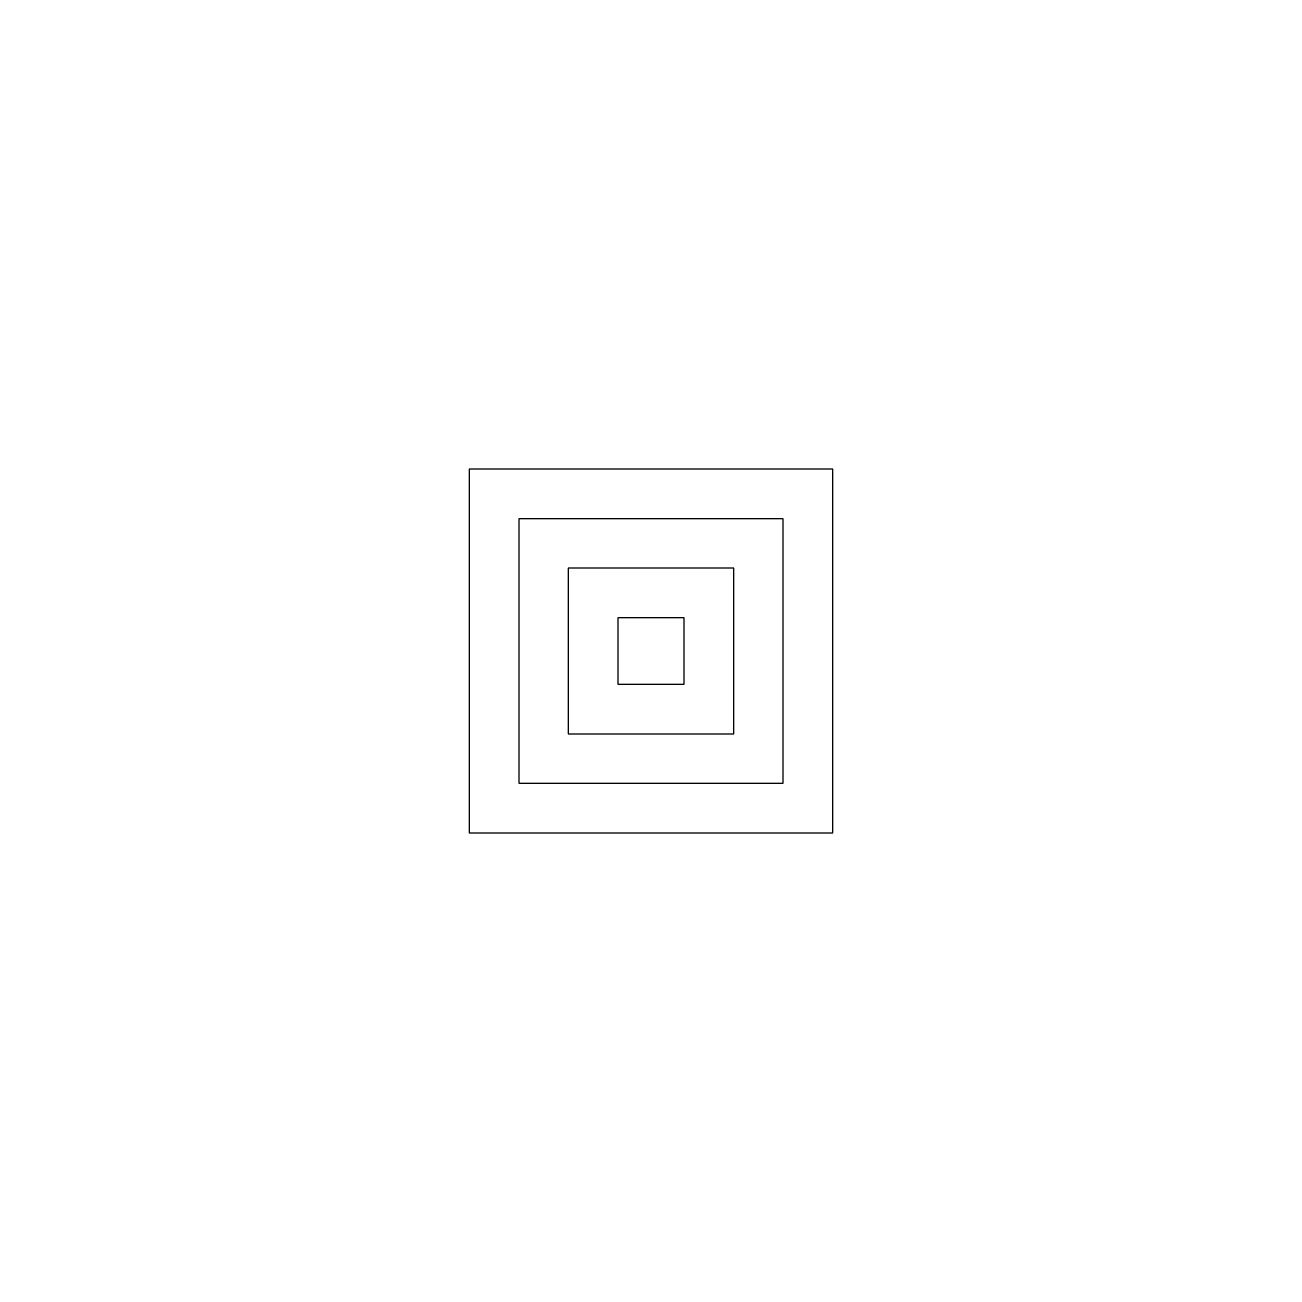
# Model space of a CAD drawing. Header units: millimetres. Extents: x -21221 to 1625077, y -149981 to 356550.
# Drawn here: x 954395 to 956460, y 200589 to 202654 of the extents above; entities that cross this region are included whole.
import ezdxf

# ---------------------------------------------------------------- set-up
doc = ezdxf.new("R2010")
doc.units = ezdxf.units.MM
doc.header["$LTSCALE"] = 1000
doc.header["$MEASUREMENT"] = 0
doc.layers.get('0').update_dxf_attribs({"linetype": 'CONTINUOUS'})
doc.layers.add('3- SUPPLY DUCT', color=3, linetype='CONTINUOUS')

# ---------------------------------------------------------------- blocks, each defined once
blk = doc.blocks.new('4DS24')
at = {"color": 13}
for points in [[(-9.598546999999998e-09, 966.90979200643, 0, 130.969057634746, 0), (-6.431465000000001e-09, 647.6317170259276, 0, 0, 0), (-3.6160142e-09, 363.8020833289611, 0, 0, 0)], [(-966.9097920064446, -7.276000000000001e-12, 0, 130.969057634746, 0), (-647.6317170259422, -7.276000000000001e-12, 0, 0, 0), (-363.8020833289756, -7.276000000000001e-12, 0, 0, 0)], [(966.90979200643, -7.276000000000001e-12, 0, 130.969057634746, 0), (647.6317170259276, -7.276000000000001e-12, 0, 0, 0), (363.8020833289611, -7.276000000000001e-12, 0, 0, 0)], [(9.5839951e-09, -966.9097920064446, 0, 130.969057634746, 0), (6.4169131e-09, -647.6317170259422, 0, 0, 0), (3.6014623e-09, -363.8020833289756, 0, 0, 0)]]:
    blk.add_lwpolyline(points, format="xyseb", dxfattribs=at)
at = {"color": 12}
blk.add_lwpolyline([(-299.9999999956416, -299.9999999926658), (299.9999999956271, -299.9999999926658), (299.9999999956271, 299.9999999926513), (-299.9999999956416, 299.9999999926513)], close=True, dxfattribs=at)
at = {"color": 13}
for points in [[(-218.1818181774506, -218.181818174482), (218.1818181774506, -218.181818174482), (218.1818181774506, 218.1818181744747), (-218.1818181774506, 218.1818181744747)], [(-136.3636363592741, -136.3636363562982), (136.3636363592741, -136.3636363562982), (136.3636363592741, 136.3636363562909), (-136.3636363592741, 136.3636363562909)], [(-54.54545454108302, -54.54545453811443), (54.54545454108302, -54.54545453811443), (54.54545454108302, 54.54545453810714), (-54.54545454108302, 54.54545453810714)]]:
    blk.add_lwpolyline(points, close=True, dxfattribs=at)

msp = doc.modelspace()

# ---------------------------------------------------------------- block references
at = {"layer": '3- SUPPLY DUCT'}
msp.add_blockref('4DS24', (955427.2102645419, 201621.6877651049), dxfattribs=at)

doc.saveas('drawing.dxf')
